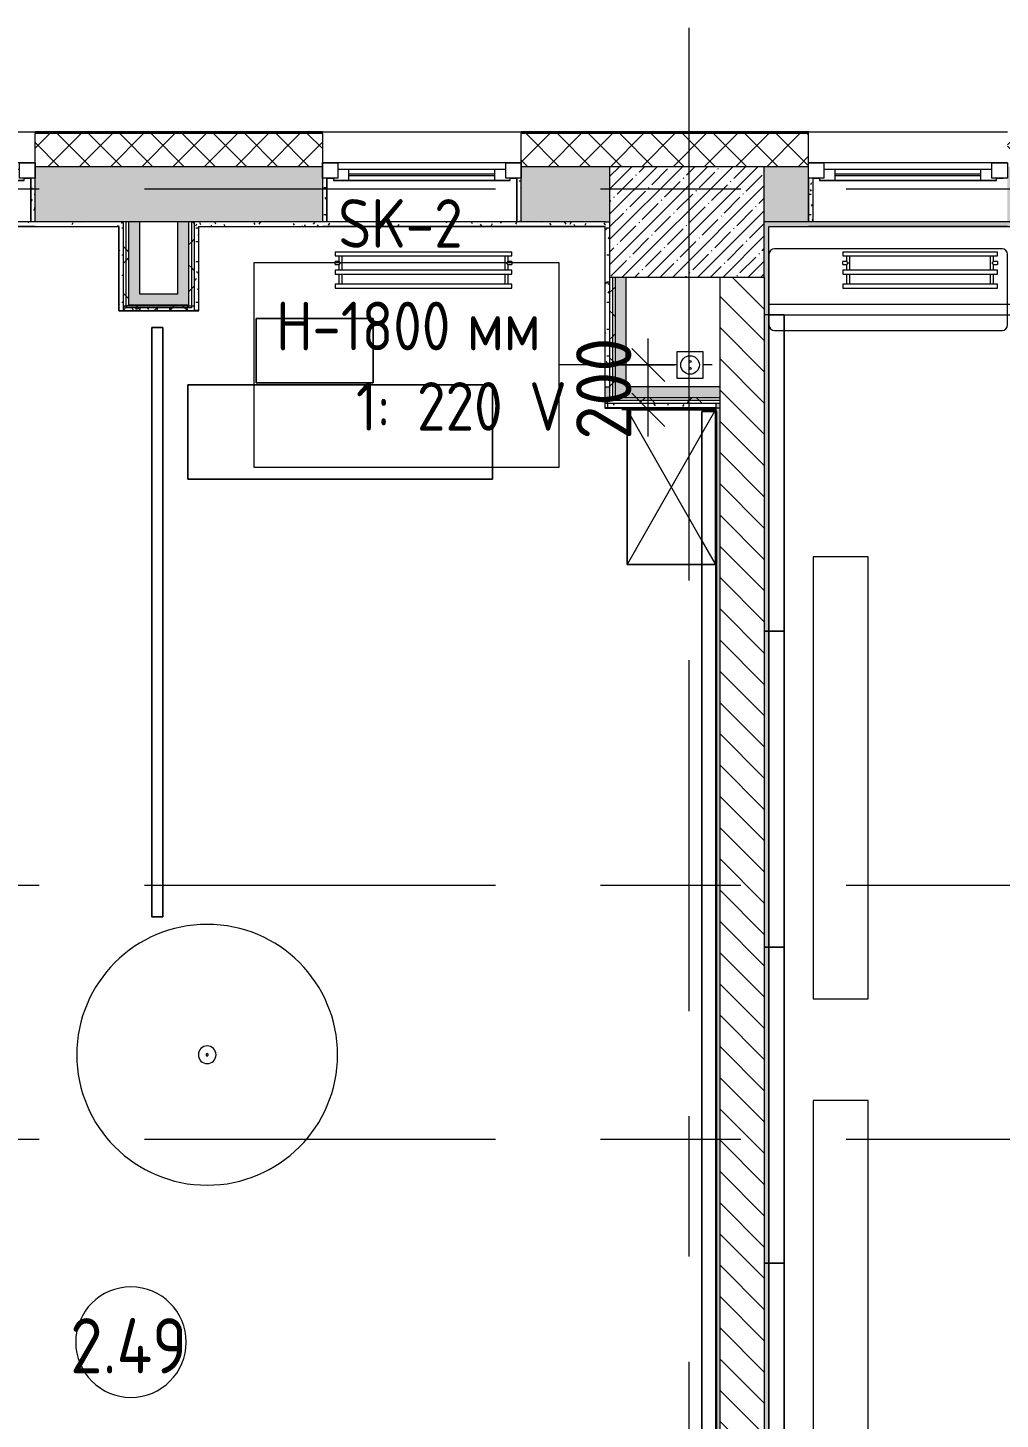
# Model space of a CAD drawing. Header units: millimetres. Extents: x 81609 to 272668, y -8553 to 29000.
# Drawn here: x 107717 to 112117, y 15733 to 22028 of the extents above; entities that cross this region are included whole.
import ezdxf

# ---------------------------------------------------------------- set-up
doc = ezdxf.new("R2010")
doc.units = ezdxf.units.MM
doc.linetypes.add('Осевая', pattern=[3175, 635, -476.25, 1587.5, -476.25])
for name, color, linetype, lineweight in [('A-ANNO-DIMS', 7, 'Continuous', 9), ('A-ANNO-DIMS-100', 7, 'Continuous', 9), ('A-AREA-IDEN', 7, 'Continuous', 9), ('A-DETL-GENF', 7, 'Continuous', 9), ('A-GLAZ', 7, 'Continuous', 9), ('A-GLAZ-1', 7, 'Continuous', 13), ('A-WALL', 7, 'Continuous', 9), ('E-ELEC-FIXT-IDEN', 7, 'Continuous', 9), ('I-WALL', 7, 'Continuous', 9), ('M-EQPM', 7, 'Continuous', 9), ('S-COLS', 7, 'Continuous', 9), ('Оси', 7, 'Continuous', 9), ('Оси-2', 7, 'Осевая', 9), ('Электрические приборы', 7, 'Continuous', 9)]:
    doc.layers.add(name, color=color, linetype=linetype, lineweight=lineweight)
for name, color, linetype, lineweight, true_color in [('A-WALL-1', 7, 'Continuous', 9, 0x3c3c3c), ('A-WALL-FNSH-1', 7, 'Continuous', 9, 0x3c3c3c), ('I-FURN-1', 7, 'Continuous', 9, 0xf0f0f0), ('Оси розеток', 7, 'Continuous', 9, 0xff1e23)]:
    doc.layers.add(name, color=color, linetype=linetype, lineweight=lineweight, true_color=true_color)
doc.styles.add('GOST Common', font='GOST_Common.ttf', dxfattribs={"width": 0.9, "height": 220})
doc.styles.add('GOST Common_1', font='GOST_Common.ttf', dxfattribs={"width": 0.9, "height": 250})
doc.styles.add('ISOCPEUR', font='isocpeur.ttf', dxfattribs={"width": 0.9, "height": 250})
doc.dimstyles.new('ISO-2_5_0_9К_БОЛЬШОЙ', dxfattribs={"dimscale": 304.8, "dimtxt": 248.995294, "dimasz": 0.492126, "dimexe": 0.393701, "dimexo": 0.984252, "dimgap": 0, "dimtad": 1, "dimdec": 0, "dimrnd": 10, "dimzin": 0, "dimdsep": 46, "dimtxsty": 'ISOCPEUR', "dimblk1": 'OBLIQUE', "dimblk2": 'OBLIQUE', "dimsah": 1, "dimcen": 0.09, "dimdle": 0.393701, "dimazin": 0, "dimtfac": 1, "dimtdec": 4, "dimtix": 1, "dimtmove": 0, "dimatfit": 3, "dimfxl": 1, "dimtvp": 1, "dimtolj": 1, "dimtzin": 0, "dimarcsym": 2})
pattern_1 = [(0, (0, 0), (121.92, 30.48), [10.058, -81.382, 10.058, -81.382, -487.68]), (0, (0, 0), (121.92, 30.48), [-182.88, 10.058, -172.822, 10.058, -81.382, -213.36]), (0, (0, 0), (121.92, 30.48), [-457.2, 10.058, -50.902, 10.058, -142.342]), (120, (45.72, 15.24), (-87.356454, 90.345817), [10.058, -81.382, 10.058, -81.382, -487.68]), (120, (45.72, 15.24), (-87.356454, 90.345817), [-182.88, 10.058, -172.822, 10.058, -81.382, -213.36]), (120, (45.72, 15.24), (-87.356454, 90.345817), [-457.2, 10.058, -50.902, 10.058, -142.342]), (240, (60.96, 76.2), (-34.563546, -120.825817), [10.058, -81.382, 10.058, -81.382, -487.68]), (240, (60.96, 76.2), (-34.563546, -120.825817), [-182.88, 10.058, -172.822, 10.058, -81.382, -213.36]), (240, (60.96, 76.2), (-34.563546, -120.825817), [-457.2, 10.058, -50.902, 10.058, -142.342])]
pattern_2 = [(45, (0, 0), (-106.06602, 106.06602), []), (135, (0, 0), (-106.06602, -106.06602), [])]

# ---------------------------------------------------------------- blocks, each defined once
blk = doc.blocks.new('120_Окно_СКБ_1Ст - 120_Окно_СКБ_1Ст 900х2500_h_ с форточкой-V1-План размещения напольных электротехнических лючков и розеток 2 этажа в осях 23-33')
at = {"layer": 'A-GLAZ'}
for p, q in [((450, -57), (-450, -57)), ((-330, -107), (330, -107)), ((330, -117), (-330, -117)), ((-429.6, -127), (-400, -127)), ((400, -127), (430.4, -127))]:
    blk.add_line(p, q, dxfattribs=at)
at = {"layer": 'A-GLAZ-1'}
for p, q in [((-450, -127), (-450, -57)), ((-450, -57), (-380, -57)), ((-380, -57), (-380, -127)), ((380, -127), (380, -57)), ((380, -57), (450, -57)), ((450, -57), (450, -127)), ((380, -87), (-380, -87)), ((-380, -87), (-380, -127)), ((-330, -137), (-330, -87)), ((330, -137), (330, -87)), ((380, -127), (380, -87)), ((-380, -127), (-450, -127)), ((-380, -127), (-400, -127)), ((-400, -127), (-400, -137)), ((-400, -137), (400, -137)), ((400, -137), (-400, -137)), ((450, -127), (380, -127)), ((400, -127), (380, -127)), ((400, -137), (400, -127))]:
    blk.add_line(p, q, dxfattribs=at)
blk = doc.blocks.new('120_Окно_СКБ_1Ст - 120_Окно_СКБ_1Ст 900х2500_h_ с форточкой-V8-План размещения напольных электротехнических лючков и розеток 2 этажа в осях 23-33')
at = {"layer": 'A-GLAZ'}
for p, q in [((450, -57), (-450, -57)), ((-330, -107), (330, -107)), ((330, -117), (-330, -117)), ((-430, -127), (-400, -127)), ((400, -127), (430, -127))]:
    blk.add_line(p, q, dxfattribs=at)
at = {"layer": 'A-GLAZ-1'}
for p, q in [((-450, -127), (-450, -57)), ((-450, -57), (-380, -57)), ((-380, -57), (-380, -127)), ((380, -127), (380, -57)), ((380, -57), (450, -57)), ((450, -57), (450, -127)), ((380, -87), (-380, -87)), ((-380, -87), (-380, -127)), ((-330, -137), (-330, -87)), ((330, -137), (330, -87)), ((380, -127), (380, -87)), ((-380, -127), (-450, -127)), ((-380, -127), (-400, -127)), ((-400, -127), (-400, -137)), ((-400, -137), (400, -137)), ((400, -137), (-400, -137)), ((450, -127), (380, -127)), ((400, -127), (380, -127)), ((400, -137), (400, -127))]:
    blk.add_line(p, q, dxfattribs=at)
blk = doc.blocks.new('BSC_Колонна _Прямоугольная - 700х500-V21-План размещения напольных электротехнических лючков и розеток 2 этажа в осях 23-33')
at = {"layer": 'S-COLS'}
h = blk.add_hatch(dxfattribs=at)
h.set_pattern_fill('FP_34', color=256, style=0, pattern_type=2)
h.set_pattern_definition([(45, (-110700, -21150), (-57.024626, 57.024626), []), (45, (-110642.975, -21150), (-57.024626, 57.024626), [100.806, -20.161, 3.353, -16.808])])
h.paths.add_polyline_path([(-350, -250), (350, -250), (350, 250), (-350, 250), (-350, 112)])
for p, q in [((350, 250), (-350, 250)), ((-350, 250), (-350, -250)), ((350, -250), (350, 250)), ((-350, -250), (350, -250))]:
    blk.add_line(p, q, dxfattribs=at)
blk = doc.blocks.new('Стол базовый прямоугольный - 5_7-26328560-План размещения напольных электротехнических лючков и розеток 2 этажа в осях 23-33')
at = {"layer": 'I-FURN-1'}
for p, q in [((1000, 125), (-1000, 125)), ((-1000, 125), (-1000, -125)), ((1000, -125), (1000, 125)), ((-1000, -125), (1000, -125))]:
    blk.add_line(p, q, dxfattribs=at)
blk = doc.blocks.new('Шкаф параметрический - 1_126-V110-План размещения напольных электротехнических лючков и розеток 2 этажа в осях 23-33')
at = {"layer": 'I-FURN-1'}
for p, q in [((0, 0), (7, -4)), ((7, 0), (0, 0)), ((0, 0), (0, -400)), ((0, -400), (0, 0)), ((0, 0), (7, 0)), ((700, 0), (7, 0)), ((7, 0), (700, 0)), ((592.7, -61.3), (700, 0)), ((700, -61.3), (700, 0)), ((700, 0), (700, -61.3)), ((0, -400), (592.7, -61.3)), ((7, -4), (107.3, -61.3)), ((107.3, -61.3), (700, -400)), ((700, -400), (700, -61.3)), ((700, -61.3), (700, -400)), ((0, -400), (700, -400)), ((700, -400), (0, -400))]:
    blk.add_line(p, q, dxfattribs=at)
blk = doc.blocks.new('Блок Розеток и Выключателей - Блок Розеток и Выключателей_SK2-27372079-План размещения напольных электротехнических лючков и розеток 2 этажа в осях 23-33')
at = {"layer": 'A-DETL-GENF'}
for p, q in [((60, 160), (-60, 160)), ((-60, 160), (-60, 40)), ((60, 40), (60, 160)), ((-60, 40), (60, 40))]:
    blk.add_line(p, q, dxfattribs=at)
for centre, radius in [((0, 100), 42), ((-15.6, 100), 4.8), ((15.6, 100), 4.8)]:
    blk.add_circle(centre, radius, dxfattribs=at)
at = {"layer": 'Оси розеток'}
blk.add_line((0, 0), (0, 40), dxfattribs=at)
blk = doc.blocks.new('radiator_prado_classic_z_tip_30_po exemplyaru - Classic Z Тип 30-300-31189091-План размещения напольных электротехнических лючков и розеток 2 этажа в осях 23-33')
at = {"layer": 'M-EQPM'}
for p, q in [((0, 228), (0, 210)), ((800, 228), (0, 228)), ((0, 210), (800, 210)), ((17.5, 210), (17.5, 164)), ((32.5, 164), (32.5, 210)), ((767.5, 210), (767.5, 164)), ((782.5, 164), (782.5, 210)), ((800, 210), (800, 228)), ((800, 164), (0, 164)), ((0, 164), (0, 146)), ((0, 146), (800, 146)), ((17.5, 146), (17.5, 121.5)), ((32.5, 82), (32.5, 146)), ((767.5, 146), (767.5, 82)), ((782.5, 121.5), (782.5, 146)), ((800, 146), (800, 164)), ((17.5, 121.5), (0, 121.5)), ((17.5, 121.5), (0, 121.5)), ((0, 121.5), (0, 121.2)), ((0, 106.5), (0, 121.5)), ((0, 121.2), (0, 121.2)), ((0, 106.8), (0, 106.5)), ((0, 106.8), (0, 106.8)), ((0, 106.5), (17.5, 106.5)), ((0, 106.5), (17.5, 106.5)), ((800, 82), (0, 82)), ((0, 82), (0, 64)), ((800, 64), (0, 64)), ((17.5, 106.5), (17.5, 82)), ((800, 121.5), (782.5, 121.5)), ((800, 121.5), (782.5, 121.5)), ((782.5, 82), (782.5, 106.5)), ((782.5, 106.5), (800, 106.5)), ((782.5, 106.5), (800, 106.5)), ((800, 121.5), (800, 106.5)), ((800, 121.2), (800, 121.5)), ((800, 121.5), (800, 121.2)), ((800, 121.2), (800, 121.5)), ((800, 106.5), (800, 106.8)), ((800, 106.8), (800, 106.5)), ((800, 106.5), (800, 106.8)), ((800, 64), (800, 82))]:
    blk.add_line(p, q, dxfattribs=at)
for points, knots in [([(25, 114), (24.5, 114.5), (23.6, 115.4), (22.4, 116.6), (21.6, 117.4), (21.1, 117.9), (20.8, 118.2), (20.5, 118.5), (20.2, 118.8), (19.8, 119.1), (19.6, 119.4), (19.3, 119.7), (19, 120), (18.7, 120.3), (18.5, 120.5), (18.3, 120.7), (18.1, 120.9), (17.9, 121.1), (17.8, 121.2), (17.7, 121.3), (17.5, 121.5), (17.5, 121.5), (17.5, 121.5)], [0, 0, 0, 0, 0.142857, 0.285714, 0.357143, 0.392857, 0.428571, 0.464286, 0.5, 0.535714, 0.571429, 0.607143, 0.642857, 0.678571, 0.714286, 0.75, 0.785714, 0.821429, 0.857143, 0.892857, 0.928571, 1, 1, 1, 1]), ([(17.5, 106.5), (17.5, 106.5), (17.5, 106.5), (17.7, 106.7), (17.8, 106.8), (17.9, 106.9), (18.1, 107.1), (18.3, 107.3), (18.5, 107.5), (18.7, 107.7), (19, 108), (19.3, 108.3), (19.6, 108.6), (19.8, 108.9), (20.3, 109.3), (20.7, 109.7), (21.1, 110.1), (21.6, 110.6), (22.4, 111.4), (23.6, 112.6), (24.5, 113.5), (25, 114)], [0, 0, 0, 0, 0.071429, 0.107143, 0.142857, 0.178571, 0.214286, 0.25, 0.285714, 0.321429, 0.357143, 0.392857, 0.428571, 0.464286, 0.5, 0.571429, 0.607143, 0.642857, 0.714286, 0.857143, 1, 1, 1, 1]), ([(775, 114), (775.5, 114.5), (776.4, 115.4), (777.6, 116.6), (778.4, 117.4), (778.9, 117.9), (779.2, 118.2), (779.5, 118.5), (779.8, 118.8), (780.1, 119.2), (780.4, 119.4), (780.7, 119.7), (781, 120), (781.3, 120.3), (781.5, 120.5), (781.7, 120.7), (781.9, 120.9), (782.1, 121.1), (782.2, 121.2), (782.3, 121.3), (782.5, 121.5), (782.5, 121.5), (782.5, 121.5)], [0, 0, 0, 0, 0.142857, 0.285714, 0.357143, 0.392857, 0.428571, 0.464286, 0.5, 0.535714, 0.571429, 0.607143, 0.642857, 0.678571, 0.714286, 0.75, 0.785714, 0.821429, 0.857143, 0.892857, 0.928571, 1, 1, 1, 1]), ([(782.5, 106.5), (782.5, 106.5), (782.5, 106.5), (782.3, 106.7), (782.2, 106.8), (782.1, 106.9), (781.9, 107.1), (781.7, 107.3), (781.5, 107.5), (781.3, 107.7), (781, 108), (780.7, 108.3), (780.4, 108.6), (780.1, 108.8), (779.7, 109.3), (779.3, 109.7), (778.9, 110.1), (778.4, 110.6), (777.6, 111.4), (776.4, 112.6), (775.5, 113.5), (775, 114)], [0, 0, 0, 0, 0.071429, 0.107143, 0.142857, 0.178571, 0.214286, 0.25, 0.285714, 0.321429, 0.357143, 0.392857, 0.428571, 0.464286, 0.5, 0.571429, 0.607143, 0.642857, 0.714286, 0.857143, 1, 1, 1, 1])]:
    blk.add_open_spline(points, degree=3, knots=knots, dxfattribs=at)
blk = doc.blocks.new('radiator_prado_classic_z_tip_30_po exemplyaru - Classic Z Тип 30-300-31134001-План размещения напольных электротехнических лючков и розеток 2 этажа в осях 23-33')
at = {"layer": 'M-EQPM'}
for p, q in [((0, 228), (0, 210)), ((700, 228), (0, 228)), ((0, 210), (700, 210)), ((17.5, 210), (17.5, 164)), ((32.5, 164), (32.5, 210)), ((667.5, 210), (667.5, 164)), ((682.5, 164), (682.5, 210)), ((700, 210), (700, 228)), ((700, 164), (0, 164)), ((0, 164), (0, 146)), ((0, 146), (700, 146)), ((17.5, 146), (17.5, 121.5)), ((32.5, 82), (32.5, 146)), ((667.5, 146), (667.5, 82)), ((682.5, 121.5), (682.5, 146)), ((700, 146), (700, 164)), ((17.5, 121.5), (0, 121.5)), ((17.5, 121.5), (0, 121.5)), ((0, 121.5), (0, 121.2)), ((0, 106.5), (0, 121.5)), ((0, 121.2), (0, 121.2)), ((0, 106.8), (0, 106.5)), ((0, 106.8), (0, 106.8)), ((0, 106.5), (17.5, 106.5)), ((0, 106.5), (17.5, 106.5)), ((700, 82), (0, 82)), ((0, 82), (0, 64)), ((700, 64), (0, 64)), ((17.5, 106.5), (17.5, 82)), ((700, 121.5), (682.5, 121.5)), ((700, 121.5), (682.5, 121.5)), ((682.5, 82), (682.5, 106.5)), ((682.5, 106.5), (700, 106.5)), ((682.5, 106.5), (700, 106.5)), ((700, 121.5), (700, 106.5)), ((700, 121.2), (700, 121.5)), ((700, 121.5), (700, 121.2)), ((700, 121.2), (700, 121.5)), ((700, 106.5), (700, 106.8)), ((700, 106.8), (700, 106.5)), ((700, 106.5), (700, 106.8)), ((700, 64), (700, 82))]:
    blk.add_line(p, q, dxfattribs=at)
for points, knots in [([(25, 114), (24.5, 114.5), (23.6, 115.4), (22.4, 116.6), (21.6, 117.4), (21.1, 117.9), (20.8, 118.2), (20.5, 118.5), (20.2, 118.8), (19.8, 119.1), (19.6, 119.4), (19.3, 119.7), (19, 120), (18.7, 120.3), (18.5, 120.5), (18.3, 120.7), (18.1, 120.9), (17.9, 121.1), (17.8, 121.2), (17.7, 121.3), (17.5, 121.5), (17.5, 121.5), (17.5, 121.5)], [0, 0, 0, 0, 0.142857, 0.285714, 0.357143, 0.392857, 0.428571, 0.464286, 0.5, 0.535714, 0.571429, 0.607143, 0.642857, 0.678571, 0.714286, 0.75, 0.785714, 0.821429, 0.857143, 0.892857, 0.928571, 1, 1, 1, 1]), ([(17.5, 106.5), (17.5, 106.5), (17.5, 106.5), (17.7, 106.7), (17.8, 106.8), (17.9, 106.9), (18.1, 107.1), (18.3, 107.3), (18.5, 107.5), (18.7, 107.7), (19, 108), (19.3, 108.3), (19.6, 108.6), (19.8, 108.9), (20.3, 109.3), (20.7, 109.7), (21.1, 110.1), (21.6, 110.6), (22.4, 111.4), (23.6, 112.6), (24.5, 113.5), (25, 114)], [0, 0, 0, 0, 0.071429, 0.107143, 0.142857, 0.178571, 0.214286, 0.25, 0.285714, 0.321429, 0.357143, 0.392857, 0.428571, 0.464286, 0.5, 0.571429, 0.607143, 0.642857, 0.714286, 0.857143, 1, 1, 1, 1]), ([(675, 114), (675.5, 114.5), (676.4, 115.4), (677.6, 116.6), (678.4, 117.4), (678.9, 117.9), (679.2, 118.2), (679.5, 118.5), (679.8, 118.8), (680.1, 119.2), (680.4, 119.4), (680.7, 119.7), (681, 120), (681.3, 120.3), (681.5, 120.5), (681.7, 120.7), (681.9, 120.9), (682.1, 121.1), (682.2, 121.2), (682.3, 121.3), (682.5, 121.5), (682.5, 121.5), (682.5, 121.5)], [0, 0, 0, 0, 0.142857, 0.285714, 0.357143, 0.392857, 0.428571, 0.464286, 0.5, 0.535714, 0.571429, 0.607143, 0.642857, 0.678571, 0.714286, 0.75, 0.785714, 0.821429, 0.857143, 0.892857, 0.928571, 1, 1, 1, 1]), ([(682.5, 106.5), (682.5, 106.5), (682.5, 106.5), (682.3, 106.7), (682.2, 106.8), (682.1, 106.9), (681.9, 107.1), (681.7, 107.3), (681.5, 107.5), (681.3, 107.7), (681, 108), (680.7, 108.3), (680.4, 108.6), (680.1, 108.8), (679.7, 109.3), (679.3, 109.7), (678.9, 110.1), (678.4, 110.6), (677.6, 111.4), (676.4, 112.6), (675.5, 113.5), (675, 114)], [0, 0, 0, 0, 0.071429, 0.107143, 0.142857, 0.178571, 0.214286, 0.25, 0.285714, 0.321429, 0.357143, 0.392857, 0.428571, 0.464286, 0.5, 0.571429, 0.607143, 0.642857, 0.714286, 0.857143, 1, 1, 1, 1])]:
    blk.add_open_spline(points, degree=3, knots=knots, dxfattribs=at)
blk = doc.blocks.new('Мат в спортивном зале - Т19-31180416-План размещения напольных электротехнических лючков и розеток 2 этажа в осях 23-33')
at = {"layer": 'I-FURN-1'}
for p, q in [((-548.7, 925.9), (-548.7, 906.7)), ((881.3, 909.3), (-548.7, 909.3)), ((-548.7, 909.3), (-548.7, 839.3)), ((-548.7, 839.3), (-548.7, 909.3)), ((-548.7, 909.3), (881.3, 909.3)), ((881.3, 906.7), (881.3, 925.9)), ((881.3, 839.3), (881.3, 909.3)), ((881.3, 909.3), (881.3, 839.3)), ((-548.7, 839.3), (881.3, 839.3)), ((881.3, 839.3), (-548.7, 839.3))]:
    blk.add_line(p, q, dxfattribs=at)
blk = doc.blocks.new('Мат в спортивном зале - Т19-V185-План размещения напольных электротехнических лючков и розеток 2 этажа в осях 23-33')
at = {"layer": 'I-FURN-1'}
for p, q in [((-548.7, 925.9), (-548.7, 906.7)), ((881.3, 909.3), (-548.7, 909.3)), ((-548.7, 909.3), (-548.7, 839.3)), ((-548.7, 839.3), (-548.7, 909.3)), ((-548.7, 909.3), (881.3, 909.3)), ((881.3, 906.7), (881.3, 925.9)), ((881.3, 839.3), (881.3, 909.3)), ((-548.7, 839.3), (881.3, 839.3)), ((880.3, 839.3), (-548.7, 839.3))]:
    blk.add_line(p, q, dxfattribs=at)
blk = doc.blocks.new('Мат 1080х300х800_h_ около окна - Т22-31188550-План размещения напольных электротехнических лючков и розеток 2 этажа в осях 23-33')
at = {"layer": 'I-FURN-1'}
for p, q in [((-458.7, 825.9), (-458.7, 551.3)), ((595.9, 851.3), (-433.3, 851.3)), ((621.3, 506.7), (621.3, 825.9)), ((-458.7, 551.3), (-458.7, 506.7)), ((-433.3, 481.3), (-389.2, 481.3)), ((-389.2, 481.3), (595.9, 481.3))]:
    blk.add_line(p, q, dxfattribs=at)
for centre, start, end in [((-433.3, 825.9), 90, 180), ((595.9, 825.9), 0, 90), ((-433.3, 506.7), 180, 270), ((595.9, 506.7), 270, 360)]:
    blk.add_arc(centre, 25.4, start, end, dxfattribs=at)
blk = doc.blocks.new('Баффл акустический подвесной - 1180мм-32996299-План размещения напольных электротехнических лючков и розеток 2 этажа в осях 23-33')
at = {"layer": 'I-FURN-1'}
for radius, start, end in [(590, 360, 180), (590, 0, 180), (590, 180, 360), (40, 0, 180), (40, 360, 180), (40, 180, 360), (40, 180, 360), (5, 360, 180), (5, 165, 180), (5, 180, 360), (5, 180, 300), (5, 150, 165), (5, 135, 150), (5, 120, 135), (5, 60, 120), (5, 45, 60), (5, 30, 45), (5, 15, 30), (5, 0, 15), (590, 180, 360), (5, 300, 330), (5, 330, 360)]:
    blk.add_arc((0, 0), radius, start, end, dxfattribs=at)
blk = doc.blocks.new('Марка_Помещения - Номер-25198446-План размещения напольных электротехнических лючков и розеток 2 этажа в осях 23-33')
at = {"layer": 'A-AREA-IDEN'}
for start, end in [(360, 180), (180, 360)]:
    blk.add_arc((0, 0), 2.5, start, end, dxfattribs=at)
blk = doc.blocks.new('DIMBLOCK46-План размещения напольных электротехнических лючков и розеток 2 этажа в осях 23-33')
at = {"layer": 'A-ANNO-DIMS-100'}
for p, q in [((110525.1, 20180), (110525.1, 20623)), ((110354, 20503), (110645.1, 20503)), ((110525.1, 20503), (110354, 20503)), ((110719.1, 20300), (110405.1, 20300)), ((110525.1, 20300), (110719.1, 20300))]:
    blk.add_line(p, q, dxfattribs=at)
at = {"layer": 'A-ANNO-DIMS-100', "lineweight": 20}
for p, q in [((110525.1, 20503), (110450.1, 20578)), ((110525.1, 20503), (110600.1, 20428)), ((110525.1, 20300), (110450.1, 20375)), ((110525.1, 20300), (110600.1, 20225))]:
    blk.add_line(p, q, dxfattribs=at)
at = {"layer": 'A-ANNO-DIMS-100', "color": 0, "insert": (110198.5, 20164.5), "char_height": 250, "width": 568.858, "attachment_point": 1, "rotation": 90, "line_spacing_factor": 1.149209, "style": 'ISOCPEUR'}
blk.add_mtext('200', dxfattribs=at)
blk = doc.blocks.new('_Oblique')
at = {"color": 0, "linetype": 'ByBlock', "lineweight": -2}
blk.add_line((-0.5, -0.5), (0.5, 0.5), dxfattribs=at)

msp = doc.modelspace()

# ---------------------------------------------------------------- hatches: boundary and pattern name
at = {"layer": 'A-WALL'}
h = msp.add_hatch(dxfattribs=at)
h.set_pattern_fill('FP_1', color=256, style=0, pattern_type=2)
h.set_pattern_definition([(45, (0, 0), (-70.71068, 70.71068), []), (135, (0, 0), (-70.71068, -70.71068), [])])
h.paths.add_polyline_path([(125080, 21400), (125230, 21400), (125230, 21550), (120150.2, 21550), (120150.2, 21400), (124656.6, 21400)])
h.paths.add_polyline_path([(119250.2, 21400), (119250.2, 21550), (117900.4, 21550), (117900.4, 21400), (118831.7, 21400)])
h.paths.add_polyline_path([(117000.4, 21400), (117000.4, 21550), (115600.4, 21550), (115600.4, 21400), (116890.1, 21400)])
h.paths.add_polyline_path([(113300.4, 21400), (113300.4, 21550), (112150, 21550), (112150, 21400), (113006.9, 21400)])
h.paths.add_polyline_path([(111050, 21400), (111250, 21400), (111250, 21550), (109950.4, 21550), (109950.4, 21400), (110418, 21400)])
h.paths.add_polyline_path([(109050.4, 21400), (109050.4, 21550), (107750.4, 21550), (107750.4, 21400), (108476.4, 21400)])
h.paths.add_polyline_path([(106534.8, 21400), (106850.4, 21400), (106850.4, 21550), (105550.2, 21550), (105550.2, 21400), (106050, 21400)])
h.paths.add_polyline_path([(103250.2, 21400), (103250.2, 21550), (102050, 21550), (102050, 21400), (102651.5, 21400)])
h.paths.add_polyline_path([(100800, 21400), (101150, 21400), (101150, 21550), (96610, 21550), (96610, 21400), (100709.9, 21400)])
h.paths.add_polyline_path([(93310, 21400), (93310, 21550), (93060, 21550), (93060, 21400), (93267, 21400)])
at = {"layer": 'I-WALL'}
h = msp.add_hatch(dxfattribs=at)
h.set_pattern_fill('FP_2', color=256, style=0, pattern_type=2)
h.set_pattern_definition([(45, (0, 0), (-57.024626, 57.024626), []), (45, (57.025, 0), (-57.024626, 57.024626), [100.806, -20.161, 3.353, -16.808])])
h.paths.add_polyline_path([(121210, 21150), (121210, 21400), (120850, 21400), (120850, 21150)])
h.paths.add_polyline_path([(119250.2, 21150), (119250.2, 21400), (117900.4, 21400), (117900.4, 21150), (119155.3, 21150)])
h.paths.add_polyline_path([(117000.4, 21150), (117000.4, 21400), (116100.4, 21400), (116100.4, 21150), (116890.1, 21150)])
h.paths.add_polyline_path([(113300.4, 21150), (113300.4, 21400), (112150, 21400), (112150, 21150), (113006.9, 21150)])
h.paths.add_polyline_path([(111065.2, 21150), (111250, 21150), (111250, 21400), (111050, 21400), (111050, 21150)])
h.paths.add_polyline_path([(110094.4, 21150), (110350, 21150), (110350, 21400), (109950.4, 21400), (109950.4, 21150)])
h.paths.add_polyline_path([(109050.4, 21150), (109050.4, 21400), (107750.4, 21400), (107750.4, 21150), (108800, 21150)])
h.paths.add_polyline_path([(100560, 21150), (100580, 21150), (100580, 21400), (100560, 21400), (100560, 21262)])
h.paths.add_polyline_path([(106534.8, 21150), (106850.4, 21150), (106850.4, 21400), (106050, 21400), (106050, 21150)])
h.paths.add_polyline_path([(103250.2, 21150), (103250.2, 21400), (102050, 21400), (102050, 21150), (102651.5, 21150)])
h.paths.add_polyline_path([(101150, 21150), (101150, 21400), (100800, 21400), (100800, 21150), (101137.5, 21150)])
h = msp.add_hatch(dxfattribs=at)
h.set_pattern_fill('FP_41', color=256, style=0, pattern_type=2)
h.set_pattern_definition(pattern_1)
h.paths.add_polyline_path([(107750.4, 21150), (107750.4, 21348), (107730.4, 21348), (107730.4, 21150)])
h = msp.add_hatch(dxfattribs=at)
h.set_pattern_fill('FP_41', color=256, style=0, pattern_type=2)
h.set_pattern_definition(pattern_1)
h.paths.add_polyline_path([(109070.4, 21150), (109070.4, 21348), (109050.4, 21348), (109050.4, 21150)])
h = msp.add_hatch(dxfattribs=at)
h.set_pattern_fill('FP_41', color=256, style=0, pattern_type=2)
h.set_pattern_definition(pattern_1)
h.paths.add_polyline_path([(109950.4, 21150), (109950.4, 21348), (109930.4, 21348), (109930.4, 21150)])
h = msp.add_hatch(dxfattribs=at)
h.set_pattern_fill('FP_41', color=256, style=0, pattern_type=2)
h.set_pattern_definition(pattern_1)
h.paths.add_polyline_path([(111270.4, 21150), (111270.4, 21348), (111250.4, 21348), (111250.4, 21150)])
h = msp.add_hatch(dxfattribs=at)
h.set_pattern_fill('FP_41', color=256, style=0, pattern_type=2)
h.set_pattern_definition(pattern_1)
h.paths.add_polyline_path([(108130, 21130), (108150, 21130), (108150, 21150), (106050, 21150), (106050, 21130), (107829.2, 21130)])
h = msp.add_hatch(dxfattribs=at)
h.set_pattern_fill('FP_41', color=256, style=0, pattern_type=2)
h.set_pattern_definition(pattern_1)
h.paths.add_polyline_path([(108150, 20769), (108150, 21130), (108130, 21130), (108130, 20769)])
h = msp.add_hatch(dxfattribs=at)
h.set_pattern_fill('FP_42', color=256, style=0, pattern_type=2)
h.set_pattern_definition(pattern_2)
h.paths.add_polyline_path([(108162.5, 20749), (108162.5, 21150), (108150, 21150), (108150, 20749), (108152.8, 20749)])
h = msp.add_hatch(dxfattribs=at)
h.set_pattern_fill('FP_42', color=256, style=0, pattern_type=2)
h.set_pattern_definition(pattern_2)
h.paths.add_polyline_path([(108175, 20761.5), (108175, 21150), (108162.5, 21150), (108162.5, 20761.5)])
for points in [[(108225, 20774), (108225, 21150), (108175, 21150), (108175, 20774)], [(108445, 20824), (108445, 21150), (108395, 21150), (108395, 20824)], [(110425, 20404), (110425, 20900), (110375, 20900), (110375, 20404), (110418, 20404)], [(108225, 20774), (108445, 20774), (108445, 20824), (108225, 20824)]]:
    msp.add_hatch(color=256, dxfattribs=at).paths.add_polyline_path(points)
h = msp.add_hatch(dxfattribs=at)
h.set_pattern_fill('FP_42', color=256, style=0, pattern_type=2)
h.set_pattern_definition(pattern_2)
h.paths.add_polyline_path([(108445, 20774), (108457.5, 20774), (108457.5, 21150), (108445, 21150), (108445, 20824)])
h = msp.add_hatch(dxfattribs=at)
h.set_pattern_fill('FP_42', color=256, style=0, pattern_type=2)
h.set_pattern_definition(pattern_2)
h.paths.add_polyline_path([(108457.5, 20761.5), (108470, 20761.5), (108470, 21150), (108457.5, 21150), (108457.5, 20774)])
h = msp.add_hatch(dxfattribs=at)
h.set_pattern_fill('FP_41', color=256, style=0, pattern_type=2)
h.set_pattern_definition(pattern_1)
h.paths.add_polyline_path([(110330, 21130), (110330, 21150), (108470, 21150), (108470, 21130), (110094.4, 21130)])
h = msp.add_hatch(dxfattribs=at)
h.set_pattern_fill('FP_41', color=256, style=0, pattern_type=2)
h.set_pattern_definition(pattern_1)
h.paths.add_polyline_path([(108476.4, 20749), (108490, 20749), (108490, 21130), (108470, 21130), (108470, 20749)])
h = msp.add_hatch(dxfattribs=at)
h.set_pattern_fill('FP_41', color=256, style=0, pattern_type=2)
h.set_pattern_definition(pattern_1)
h.paths.add_polyline_path([(110330, 20404), (110350, 20404), (110350, 21150), (110330, 21150), (110330, 20740.4)])
h = msp.add_hatch(dxfattribs=at)
h.set_pattern_fill('FP_41', color=256, style=0, pattern_type=2)
h.set_pattern_definition(pattern_1)
h.paths.add_polyline_path([(115580.4, 21130), (115580.4, 21150), (111050, 21150), (111050, 21130), (115272.1, 21130)])
h = msp.add_hatch(dxfattribs=at)
h.set_pattern_fill('FP_41', color=256, style=0, pattern_type=2)
h.set_pattern_definition(pattern_1)
h.paths.add_polyline_path([(111070, 13600), (111070, 21130), (111050, 21130), (111050, 13600)])
h = msp.add_hatch(dxfattribs=at)
h.set_pattern_fill('FP_42', color=256, style=0, pattern_type=2)
h.set_pattern_definition(pattern_2)
h.paths.add_polyline_path([(110350, 20354), (110362.5, 20354), (110362.5, 20900), (110350, 20900), (110350, 20404)])
h = msp.add_hatch(dxfattribs=at)
h.set_pattern_fill('FP_42', color=256, style=0, pattern_type=2)
h.set_pattern_definition(pattern_2)
h.paths.add_polyline_path([(110362.5, 20354), (110375, 20354), (110375, 20900), (110362.5, 20900), (110362.5, 20404)])
h = msp.add_hatch(dxfattribs=at)
h.set_pattern_fill('FP_4', color=256, style=0, pattern_type=2)
h.set_pattern_definition([(135, (0, 0), (-70.71068, -70.71068), [])])
h.paths.add_polyline_path([(110850, 13900), (111050, 13900), (111050, 20900), (110850, 20900), (110850, 13980)])
h = msp.add_hatch(dxfattribs=at)
h.set_pattern_fill('FP_42', color=256, style=0, pattern_type=2)
h.set_pattern_definition(pattern_2)
h.paths.add_polyline_path([(108175, 20761.5), (108457.5, 20761.5), (108457.5, 20774), (108175, 20774)])
h = msp.add_hatch(dxfattribs=at)
h.set_pattern_fill('FP_41', color=256, style=0, pattern_type=2)
h.set_pattern_definition(pattern_1)
h.paths.add_polyline_path([(108470, 20749), (108470, 20769), (108130, 20769), (108130, 20749), (108152.8, 20749)])
h = msp.add_hatch(dxfattribs=at)
h.set_pattern_fill('FP_42', color=256, style=0, pattern_type=2)
h.set_pattern_definition(pattern_2)
h.paths.add_polyline_path([(108470, 20749), (108470, 20761.5), (108162.5, 20761.5), (108162.5, 20749), (108225, 20749)])
h = msp.add_hatch(color=256, dxfattribs=at)
h.paths.add_polyline_path([(110330, 20354), (110350, 20354), (110350, 20404), (110330, 20404)])
h.paths.add_polyline_path([(110850, 20354), (110850, 20404), (110375, 20404), (110375, 20354), (110418, 20354)])
h = msp.add_hatch(dxfattribs=at)
h.set_pattern_fill('FP_42', color=256, style=0, pattern_type=2)
h.set_pattern_definition(pattern_2)
h.paths.add_polyline_path([(110850, 20341.5), (110850, 20354), (110330, 20354), (110330, 20341.5), (110418, 20341.5)])
h = msp.add_hatch(dxfattribs=at)
h.set_pattern_fill('FP_42', color=256, style=0, pattern_type=2)
h.set_pattern_definition(pattern_2)
h.paths.add_polyline_path([(110830, 20329), (110850, 20329), (110850, 20341.5), (110330, 20341.5), (110330, 20329), (110418, 20329)])
h = msp.add_hatch(dxfattribs=at)
h.set_pattern_fill('FP_41', color=256, style=0, pattern_type=2)
h.set_pattern_definition(pattern_1)
h.paths.add_polyline_path([(110850, 20309), (110850, 20329), (110340, 20329), (110340, 20309), (110418, 20309)])
h = msp.add_hatch(dxfattribs=at)
h.set_pattern_fill('FP_41', color=256, style=0, pattern_type=2)
h.set_pattern_definition(pattern_1)
h.paths.add_polyline_path([(110830, 13980), (110850, 13980), (110850, 20329), (110830, 20329), (110830, 14000)])

# ---------------------------------------------------------------- linework, layer by layer
at = {"layer": 'A-WALL'}
for p, q in [((106850.4, 21558), (107750.4, 21558)), ((109050.4, 21553), (107750.4, 21553)), ((109050.4, 21550), (107750.4, 21550)), ((109050.4, 21558), (109950.4, 21558)), ((111250, 21553), (109950.4, 21553)), ((111250, 21550), (109950.4, 21550)), ((111250, 21558), (112150, 21558)), ((109050.4, 21400), (107750.4, 21400)), ((110350, 21400), (109950.4, 21400)), ((111250, 21400), (111050, 21400)), ((108162.5, 20761.5), (108162.5, 21150)), ((108175, 20774), (108175, 21150)), ((108445, 21150), (108445, 20774)), ((108457.5, 21150), (108457.5, 20761.5)), ((110330, 21150), (110350, 21150)), ((111250, 21150), (111050, 21150)), ((111070, 21130), (111250, 21130)), ((110362.5, 20900), (110362.5, 20354)), ((110375, 20900), (110375, 20354)), ((111050, 20900), (111050, 13600)), ((108445, 20774), (108175, 20774)), ((108457.5, 20761.5), (108162.5, 20761.5)), ((110330, 20404), (110350, 20404)), ((110350, 20354), (110330, 20354)), ((110850, 20341.5), (110330, 20341.5)), ((110850, 20354), (110375, 20354))]:
    msp.add_line(p, q, dxfattribs=at)
at = {"layer": 'A-WALL-1'}
for p, q in [((107750.4, 21150), (107750.4, 21550)), ((109050.4, 21550), (109050.4, 21150)), ((109950.4, 21150), (109950.4, 21550)), ((111250, 21150), (111250, 21550)), ((107750.4, 21348), (107730.4, 21348)), ((107730.4, 21348), (107730.4, 21150)), ((109070.4, 21348), (109050.4, 21348)), ((109070.4, 21150), (109070.4, 21348)), ((109950.4, 21348), (109930.4, 21348)), ((109930.4, 21348), (109930.4, 21150)), ((111270.4, 21348), (111250.4, 21348)), ((111250.4, 21348), (111250.4, 21150)), ((111270.4, 21150), (111270.4, 21348)), ((110330, 21150), (106050, 21150)), ((106850.4, 21130), (108130, 21130)), ((108130, 21130), (108130, 21129)), ((108150, 20749), (108150, 21150)), ((108225, 20824), (108225, 21150)), ((108395, 21150), (108395, 20824)), ((108470, 21150), (108470, 20749)), ((108490, 21130), (109950.4, 21130)), ((108490, 21129), (108490, 21130)), ((110330, 21130), (110330, 21129)), ((111070, 13600), (111070, 21130)), ((115590.4, 21150), (111250, 21150)), ((111250, 21130), (115580.4, 21130)), ((110350, 20900), (110350, 20354)), ((110425, 20404), (110425, 20900)), ((110850, 13900), (110850, 20900)), ((108395, 20824), (108225, 20824)), ((108130, 20749), (108470, 20749)), ((108470, 20769), (108150, 20769)), ((110850, 20404), (110425, 20404)), ((110850, 20329), (110330, 20329)), ((110340, 20329), (110340, 20309)), ((110830, 20329), (110830, 14000)), ((110830, 20309), (110850, 20309))]:
    msp.add_line(p, q, dxfattribs=at)
at = {"layer": 'A-WALL-FNSH-1'}
for p, q in [((109050.4, 21558), (107750.4, 21558)), ((107750.4, 21558), (107750.4, 21550)), ((109050.4, 21550), (109050.4, 21558)), ((111250, 21558), (109950.4, 21558)), ((109950.4, 21558), (109950.4, 21550)), ((111250, 21550), (111250, 21558)), ((107730.4, 21348), (107729.4, 21348)), ((107729.4, 21348), (107729.4, 21150)), ((109071.4, 21348), (109070.4, 21348)), ((109071.4, 21150), (109071.4, 21348)), ((109930.4, 21348), (109929.4, 21348)), ((109929.4, 21348), (109929.4, 21150)), ((111271.4, 21348), (111270.4, 21348)), ((111271.4, 21150), (111271.4, 21348)), ((107750.4, 21130), (107750.4, 21129)), ((107750.4, 21129), (108129, 21129)), ((108129, 21129), (108129, 20748)), ((108130.5, 21130), (108130, 21130)), ((108130, 21129), (108130.5, 21129)), ((108130, 20749), (108130, 21129)), ((108130.5, 21129), (108130.5, 21130)), ((108490, 21130), (108490, 21129)), ((108490, 21129), (108490, 20749)), ((108491, 20748), (108491, 21129)), ((108491, 21129), (109050.4, 21129)), ((109050.4, 21129), (109050.4, 21130)), ((110330, 21130), (109950.4, 21130)), ((109950.4, 21130), (109950.4, 21129)), ((109950.4, 21129), (110329, 21129)), ((110329, 21129), (110329, 20308)), ((110330, 20309), (110330, 21129)), ((111071, 15009), (111071, 21129)), ((111071, 21129), (111250, 21129)), ((111250, 21129), (111250, 21130)), ((108129, 20748), (108491, 20748)), ((108490, 20749), (108470, 20749)), ((110329, 20308), (110830, 20308)), ((110830, 20309), (110330, 20309)), ((110829, 20309), (110829, 14001)), ((110830, 14001), (110830, 20309))]:
    msp.add_line(p, q, dxfattribs=at)
at = {"layer": 'E-ELEC-FIXT-IDEN'}
msp.add_line((110654, 20503), (110120.7, 20503), dxfattribs=at)
at = {"layer": 'E-ELEC-FIXT-IDEN', "flags": 128}
msp.add_lwpolyline([(108741.7, 20967), (110120.7, 20967), (110120.7, 20039), (108741.7, 20039)], close=True, dxfattribs=at)
at = {"layer": 'I-FURN-1'}
for p, q in [((108750.8, 20712.8), (108750.8, 20422.8)), ((109280.8, 20712.8), (108750.8, 20712.8)), ((108750.8, 20712.8), (109280.8, 20712.8)), ((108750.8, 20422.8), (108750.8, 20712.8)), ((109280.8, 20422.8), (109280.8, 20712.8)), ((109280.8, 20712.8), (109280.8, 20422.8)), ((108329.1, 20672.6), (108279.1, 20672.6)), ((108279.1, 20672.6), (108279.1, 18006.2)), ((108279.1, 18006.2), (108279.1, 20672.6)), ((108279.1, 20672.6), (108329.1, 20672.6)), ((108329.1, 18006.2), (108329.1, 20672.6)), ((108329.1, 20672.6), (108329.1, 18006.2)), ((108442.2, 20413.1), (108442.2, 19986.1)), ((109819.5, 20413.1), (108442.2, 20413.1)), ((108442.2, 20413.1), (109819.5, 20413.1)), ((108442.2, 19986.1), (108442.2, 20413.1)), ((108750.8, 20422.8), (109280.8, 20422.8)), ((109280.8, 20422.8), (108750.8, 20422.8)), ((109819.5, 19986.1), (109819.5, 20413.1)), ((109819.5, 20413.1), (109819.5, 19986.1)), ((110835, 20293), (110767.7, 20293)), ((110767.7, 20293), (110767.7, 14093.6)), ((110767.7, 19600), (110767.7, 20293)), ((110767.7, 20293), (110829, 20293)), ((110835, 14093.6), (110835, 20293)), ((108442.2, 19986.1), (109819.5, 19986.1)), ((109819.5, 19986.1), (108442.2, 19986.1)), ((110767.7, 14093.6), (110767.7, 19600)), ((108279.1, 18006.2), (108329.1, 18006.2)), ((108329.1, 18006.2), (108279.1, 18006.2))]:
    msp.add_line(p, q, dxfattribs=at)
at = {"layer": 'I-WALL'}
for p, q in [((107750.4, 21129), (106850.4, 21129)), ((109950.4, 21129), (109050.4, 21129)), ((112150, 21129), (111250, 21129)), ((111071, 20778), (115350.4, 20778)), ((115350.4, 20728), (111071, 20728))]:
    msp.add_line(p, q, dxfattribs=at)
at = {"layer": 'Оси'}
msp.add_line((110710, 19528.3), (110710, 22028.3), dxfattribs=at)
at = {"layer": 'Оси-2'}
for p, q in [((84909.3, 21300), (122580, 21300)), ((110710, 593.7), (110710, 19528.3)), ((84909.3, 18150), (122760, 18150)), ((84909.3, 17000), (122760, 17000))]:
    msp.add_line(p, q, dxfattribs=at)

# ---------------------------------------------------------------- block references
at = {"layer": 'A-AREA-IDEN', "xscale": 99.99999999999993, "yscale": 99.99999999999993, "zscale": 99.99999999999993}
msp.add_blockref('Марка_Помещения - Номер-25198446-План размещения напольных электротехнических лючков и розеток 2 этажа в осях 23-33', (108184, 16081.8), dxfattribs=at)
at = {"layer": 'A-GLAZ'}
for name, p in [('120_Окно_СКБ_1Ст - 120_Окно_СКБ_1Ст 900х2500_h_ с форточкой-V8-План размещения напольных электротехнических лючков и розеток 2 этажа в осях 23-33', (107300.4, 21475)), ('120_Окно_СКБ_1Ст - 120_Окно_СКБ_1Ст 900х2500_h_ с форточкой-V8-План размещения напольных электротехнических лючков и розеток 2 этажа в осях 23-33', (109500.4, 21475)), ('120_Окно_СКБ_1Ст - 120_Окно_СКБ_1Ст 900х2500_h_ с форточкой-V1-План размещения напольных электротехнических лючков и розеток 2 этажа в осях 23-33', (111700, 21475))]:
    msp.add_blockref(name, p, dxfattribs=at)
at = {"layer": 'I-FURN-1'}
for name, p in [('Мат 1080х300х800_h_ около окна - Т22-31188550-План размещения напольных электротехнических лючков и розеток 2 этажа в осях 23-33', (111529.7, 20177.7)), ('Баффл акустический подвесной - 1180мм-32996299-План размещения напольных электротехнических лючков и розеток 2 этажа в осях 23-33', (108529, 17382))]:
    msp.add_blockref(name, p, dxfattribs=at)
for name, p, rotation in [('Мат в спортивном зале - Т19-V185-План размещения напольных электротехнических лючков и розеток 2 этажа в осях 23-33', (111979.8, 19847.7), 90.00000000000017), ('Шкаф параметрический - 1_126-V110-План размещения напольных электротехнических лючков и розеток 2 этажа в осях 23-33', (110829, 20300), 270.0000000000006), ('Стол базовый прямоугольный - 5_7-26328560-План размещения напольных электротехнических лючков и розеток 2 этажа в осях 23-33', (111395.5, 18635.3), 90), ('Мат в спортивном зале - Т19-31180416-План размещения напольных электротехнических лючков и розеток 2 этажа в осях 23-33', (111979.8, 18417.7), 90.00000000000017), ('Мат в спортивном зале - Т19-31180416-План размещения напольных электротехнических лючков и розеток 2 этажа в осях 23-33', (111979.8, 16987.7), 90.00000000000017), ('Стол базовый прямоугольный - 5_7-26328560-План размещения напольных электротехнических лючков и розеток 2 этажа в осях 23-33', (111395.5, 16175.3), 90), ('Мат в спортивном зале - Т19-31180416-План размещения напольных электротехнических лючков и розеток 2 этажа в осях 23-33', (111979.8, 15557.7), 90.00000000000017)]:
    msp.add_blockref(name, p, dxfattribs=dict(at, rotation=rotation))
at = {"layer": 'M-EQPM', "rotation": 180}
for name, p in [('radiator_prado_classic_z_tip_30_po exemplyaru - Classic Z Тип 30-300-31189091-План размещения напольных электротехнических лючков и розеток 2 этажа в осях 23-33', (109907.7, 21078.3)), ('radiator_prado_classic_z_tip_30_po exemplyaru - Classic Z Тип 30-300-31134001-План размещения напольных электротехнических лючков и розеток 2 этажа в осях 23-33', (112105, 21078.3))]:
    msp.add_blockref(name, p, dxfattribs=at)
at = {"layer": 'S-COLS'}
msp.add_blockref('BSC_Колонна _Прямоугольная - 700х500-V21-План размещения напольных электротехнических лючков и розеток 2 этажа в осях 23-33', (110700, 21150), dxfattribs=at)
at = {"layer": 'Электрические приборы', "rotation": 90.0000000000001}
msp.add_blockref('Блок Розеток и Выключателей - Блок Розеток и Выключателей_SK2-27372079-План размещения напольных электротехнических лючков и розеток 2 этажа в осях 23-33', (110814, 20503), dxfattribs=at)

# ---------------------------------------------------------------- texts
at = {"layer": 'A-AREA-IDEN', "insert": (107909.3, 16190.4), "char_height": 250, "width": 685.443, "attachment_point": 1, "style": 'GOST Common_1'}
msp.add_mtext('2.49', dxfattribs=at)
at = {"layer": 'E-ELEC-FIXT-IDEN', "char_height": 220, "attachment_point": 1, "style": 'GOST Common'}
for s, insert, width in [('SK-2', (109122.2, 21253.3), 707.088), ('H-1800 ', (108841.7, 20789.3), 1046.202), ('мм', (109704.9, 20789.3), 375.19), ('   1: 220 V', (108841.7, 20425.5), 1291.519)]:
    msp.add_mtext(s, dxfattribs=dict(at, insert=insert, width=width))

# ---------------------------------------------------------------- dimensions: what is measured, and where the dimension line sits
at = {"layer": 'A-ANNO-DIMS'}
dim = msp.add_linear_dim(base=(110525.1, 20503), p1=(110419.1, 20300), p2=(110654, 20503), angle=90, dimstyle='ISO-2_5_0_9К_БОЛЬШОЙ', override={"dimpost": '<>', "dimfxl": 310.460697}, dxfattribs=at)
dim.commit()
dim.dimension.update_dxf_attribs({"geometry": 'DIMBLOCK46-План размещения напольных электротехнических лючков и розеток 2 этажа в осях 23-33', "text_midpoint": (110400.1, 20401.5)})

doc.saveas('drawing.dxf')
